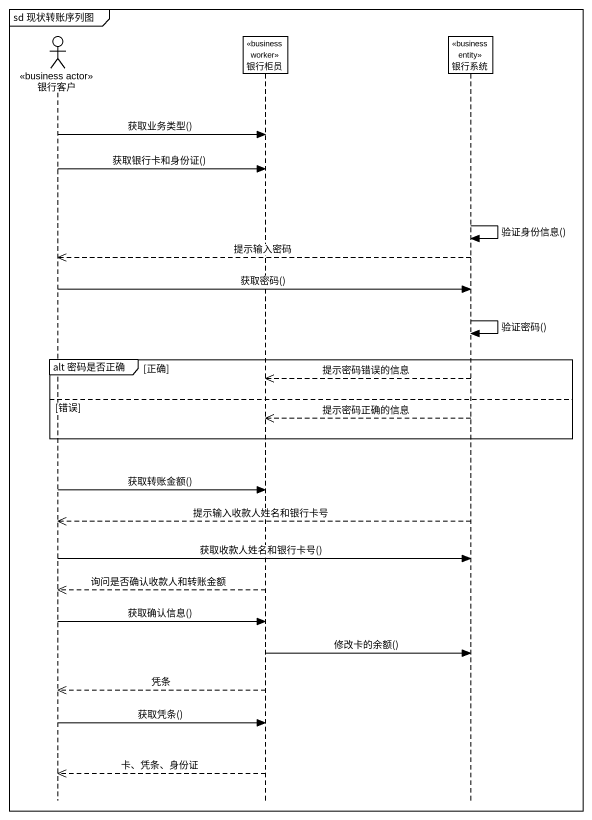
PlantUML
@startuml
mainframe sd 现状转账序列图
hide footbox
actor 银行客户 <<business actor>>
participant 银行柜员 <<business worker>>
participant 银行系统 <<business entity>>

银行客户 -> 银行柜员 : 获取业务类型()
银行客户 -> 银行柜员 : 获取银行卡和身份证()
银行系统 -> 银行系统 : 验证身份信息()
银行系统 -->> 银行客户 : 提示输入密码
银行客户 -> 银行系统 : 获取密码()
银行系统 -> 银行系统 : 验证密码()
group alt 密码是否正确 [正确]
  银行系统 -->> 银行柜员 : 提示密码错误的信息
else 错误
  银行系统 -->> 银行柜员 : 提示密码正确的信息
end
银行客户 -> 银行柜员 : 获取转账金额()
银行系统 -->> 银行客户 : 提示输入收款人姓名和银行卡号
银行客户 -> 银行系统 : 获取收款人姓名和银行卡号()
银行柜员 -->> 银行客户 : 询问是否确认收款人和转账金额
银行客户 -> 银行柜员 : 获取确认信息()
银行柜员 -> 银行系统 : 修改卡的余额()
银行柜员 -->> 银行客户 : 凭条
银行客户 -> 银行柜员 : 获取凭条()
银行柜员 -->> 银行客户 : 卡、凭条、身份证
@enduml
